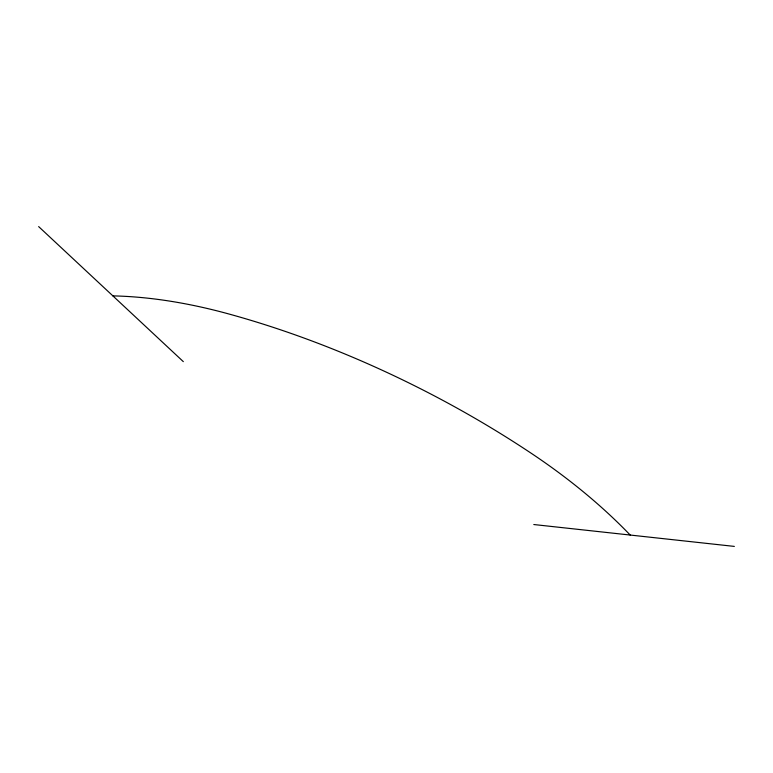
<?xml version="1.0" encoding="UTF-8"?>
<svg xmlns="http://www.w3.org/2000/svg" width="773" height="773" viewBox="0 0 773 773"><rect width="100%" height="100%" fill="white"/><g stroke="black" fill="none" stroke-linecap="round" stroke-linejoin="round"><path stroke-width="1.16" d="M533.795 524.529L734.35 546.405M38.65 226.595L183.327 361.638M630.198 535.042A379.07 196.468 26.3 0 0 531.109 453.191A523.089 248.558 27.3 0 0 227.446 313.596A376.026 194.458 28.7 0 0 112.877 295.885"/></g></svg>
